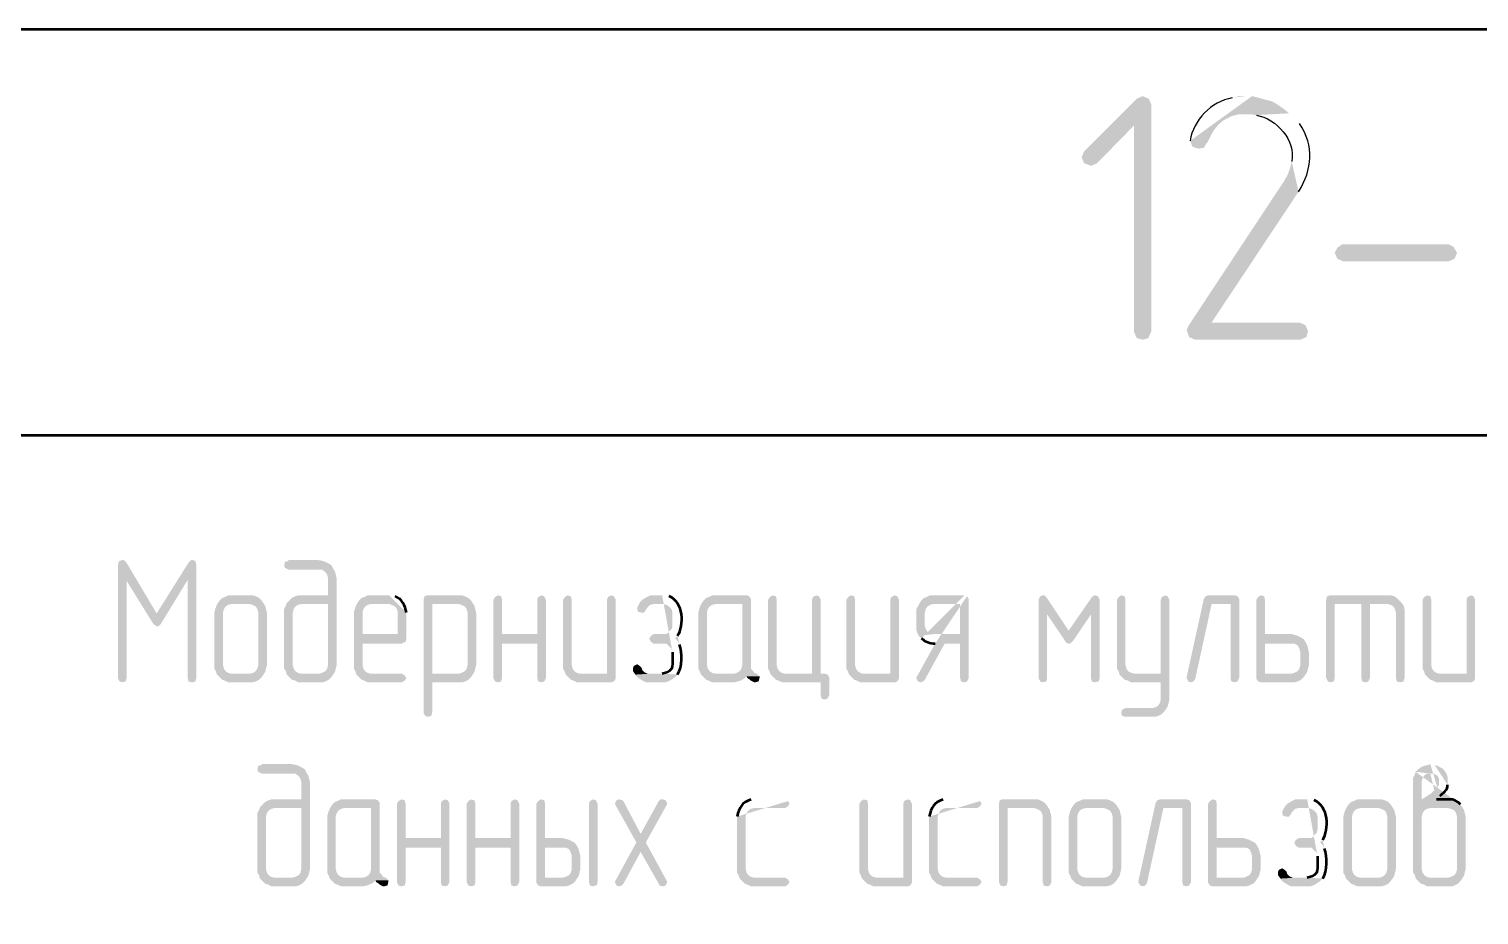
# Model space of a CAD drawing. Header units: millimetres. Extents: x -211 to 10565, y -2293 to 2244.
# Drawn here: x 5324.61 to 5360.24, y 43.22 to 65 of the extents above; entities that cross this region are included whole.
import ezdxf

# ---------------------------------------------------------------- set-up
doc = ezdxf.new("R2010")
doc.units = ezdxf.units.MM
doc.layers.add('PDF _Геометрия', color=7, linetype='Continuous')
doc.layers.add('PDF _Сплошная заливка', color=7, linetype='Continuous')

msp = doc.modelspace()

# ---------------------------------------------------------------- hatches: boundary and pattern name
at = {"layer": 'PDF _Сплошная заливка', "transparency": 33554559}
for points in [[(5351.98, 63.346), (5351.832, 63.282), (5350.541, 61.992), (5350.478, 61.844), (5350.541, 61.695), (5350.71, 61.632), (5350.858, 61.695), (5351.768, 62.626), (5352.192, 63.134), (5352.128, 63.282)], [(5352.192, 63.134), (5351.768, 62.626), (5351.768, 57.548), (5351.832, 57.4), (5351.98, 57.357), (5352.128, 57.4), (5352.128, 57.421), (5352.192, 57.569)], [(5359.492, 59.283), (5356.91, 59.283), (5356.762, 59.347), (5356.699, 59.495), (5356.762, 59.622), (5356.889, 59.706), (5359.492, 59.706), (5359.619, 59.643), (5359.703, 59.495), (5359.64, 59.347)], [(5326.905, 51.94), (5326.841, 51.919), (5326.82, 51.898), (5326.799, 51.813), (5327.011, 51.433), (5327.667, 50.375), (5327.751, 50.628), (5327.011, 51.877), (5326.947, 51.94)], [(5326.799, 51.813), (5326.799, 49.041), (5326.841, 48.957), (5326.905, 48.936), (5326.989, 48.957), (5327.011, 49.041), (5327.011, 51.433)], [(5328.64, 51.94), (5328.598, 51.94), (5328.534, 51.877), (5327.751, 50.628), (5327.667, 50.375), (5327.688, 50.353), (5327.751, 50.311), (5327.794, 50.311), (5327.857, 50.375), (5328.513, 51.454), (5328.725, 51.813), (5328.725, 51.835), (5328.703, 51.919)], [(5328.725, 51.813), (5328.513, 51.454), (5328.513, 49.041), (5328.534, 48.957), (5328.619, 48.936), (5328.703, 48.957), (5328.725, 49.041)], [(5331.729, 51.94), (5330.989, 51.94), (5330.989, 51.919), (5330.904, 51.898), (5330.883, 51.813), (5330.904, 51.75), (5330.989, 51.708), (5331.814, 51.708), (5331.899, 51.644), (5331.941, 51.581), (5331.962, 51.496), (5331.962, 51.073), (5331.222, 51.073), (5331.158, 51.052), (5331.073, 51.009), (5330.946, 50.882), (5331.962, 50.861), (5331.962, 49.359), (5331.941, 49.274), (5331.899, 49.211), (5331.814, 49.168), (5331.729, 49.147), (5331.306, 49.147), (5330.946, 49.126), (5331.073, 48.999), (5331.158, 48.978), (5331.222, 48.936), (5331.835, 48.936), (5331.899, 48.957), (5331.983, 48.999), (5332.047, 49.063), (5332.131, 49.19), (5332.174, 49.359), (5332.174, 51.496), (5332.131, 51.665), (5332.089, 51.729), (5332.047, 51.813), (5331.983, 51.856), (5331.899, 51.898), (5331.835, 51.919)], [(5330.037, 51.073), (5329.508, 51.073), (5329.423, 51.031), (5329.359, 51.009), (5329.296, 50.946), (5329.254, 50.882), (5330.037, 50.861), (5330.1, 50.84), (5330.185, 50.798), (5330.227, 50.734), (5330.248, 50.65), (5330.248, 49.359), (5330.227, 49.274), (5330.185, 49.211), (5330.121, 49.168), (5330.037, 49.147), (5329.592, 49.147), (5329.232, 49.126), (5329.359, 48.999), (5329.423, 48.978), (5329.508, 48.936), (5330.1, 48.936), (5330.185, 48.957), (5330.269, 48.999), (5330.333, 49.063), (5330.417, 49.19), (5330.46, 49.359), (5330.46, 50.65), (5330.417, 50.819), (5330.333, 50.946), (5330.269, 51.009), (5330.185, 51.052), (5330.121, 51.073)], [(5335.179, 51.073), (5334.396, 51.073), (5334.332, 51.052), (5334.311, 50.967), (5334.311, 48.174), (5334.353, 48.11), (5334.417, 48.089), (5334.501, 48.11), (5334.523, 48.195), (5334.523, 48.936), (5335.263, 48.936), (5335.327, 48.957), (5335.411, 48.999), (5335.475, 49.063), (5335.517, 49.126), (5334.523, 49.147), (5334.523, 50.861), (5335.179, 50.861), (5335.517, 50.882), (5335.475, 50.946), (5335.411, 51.009), (5335.327, 51.052), (5335.263, 51.073)], [(5336.131, 51.073), (5336.067, 51.031), (5336.025, 50.967), (5336.025, 49.041), (5336.067, 48.957), (5336.131, 48.936), (5336.215, 48.957), (5336.237, 49.041), (5336.237, 49.888), (5337.104, 49.888), (5336.237, 50.121), (5336.237, 50.967), (5336.215, 51.052)], [(5337.21, 51.073), (5337.125, 51.031), (5337.104, 50.967), (5337.104, 50.121), (5336.237, 50.121), (5337.104, 49.888), (5337.104, 49.041), (5337.125, 48.957), (5337.21, 48.936), (5337.273, 48.957), (5337.316, 49.041), (5337.316, 50.967), (5337.273, 51.052)], [(5337.845, 51.073), (5337.781, 51.031), (5337.739, 50.967), (5337.739, 49.274), (5337.781, 49.19), (5337.802, 49.126), (5338.162, 49.147), (5338.078, 49.168), (5338.014, 49.211), (5337.972, 49.274), (5337.951, 49.359), (5337.951, 50.967), (5337.929, 51.052)], [(5338.924, 51.073), (5338.839, 51.031), (5338.818, 50.967), (5338.818, 49.147), (5338.162, 49.147), (5337.802, 49.126), (5337.929, 48.999), (5337.993, 48.978), (5338.078, 48.936), (5338.945, 48.936), (5339.009, 48.978), (5339.03, 49.041), (5339.03, 50.967), (5338.987, 51.052)], [(5342.246, 51.073), (5341.4, 51.073), (5341.315, 51.031), (5341.252, 51.009), (5341.188, 50.946), (5341.146, 50.882), (5342.14, 50.861), (5342.14, 49.359), (5342.119, 49.274), (5342.077, 49.211), (5342.013, 49.168), (5341.929, 49.147), (5341.484, 49.147), (5342.5, 49.147), (5342.437, 49.168), (5342.394, 49.232), (5342.352, 49.274), (5342.352, 50.988), (5342.31, 51.052)], [(5342.881, 51.073), (5342.817, 51.031), (5342.775, 50.967), (5342.775, 49.274), (5342.817, 49.19), (5342.839, 49.126), (5342.966, 48.999), (5343.029, 48.978), (5343.114, 48.936), (5344.066, 48.936), (5344.066, 48.618), (5344.087, 48.534), (5344.172, 48.512), (5344.235, 48.534), (5344.278, 48.618), (5344.278, 49.063), (5344.235, 49.126), (5344.172, 49.147), (5343.198, 49.147), (5343.114, 49.168), (5343.05, 49.211), (5343.008, 49.274), (5342.987, 49.359), (5342.987, 50.967), (5342.966, 51.052)], [(5343.96, 51.073), (5343.875, 51.031), (5343.854, 50.967), (5343.854, 49.147), (5343.198, 49.147), (5344.066, 49.147), (5344.066, 50.967), (5344.024, 51.052)], [(5344.807, 51.073), (5344.743, 51.031), (5344.701, 50.967), (5344.701, 49.274), (5344.743, 49.19), (5344.764, 49.126), (5345.124, 49.147), (5345.039, 49.168), (5344.976, 49.211), (5344.934, 49.274), (5344.912, 49.359), (5344.912, 50.967), (5344.891, 51.052)], [(5345.886, 51.073), (5345.801, 51.031), (5345.78, 50.967), (5345.78, 49.147), (5345.124, 49.147), (5344.764, 49.126), (5344.891, 48.999), (5344.955, 48.978), (5345.039, 48.936), (5345.907, 48.936), (5345.97, 48.978), (5345.992, 49.041), (5345.992, 50.967), (5345.949, 51.052)], [(5349.525, 51.073), (5349.462, 51.052), (5349.42, 50.967), (5349.631, 50.607), (5350.075, 49.951), (5350.16, 50.205), (5349.61, 51.031), (5349.568, 51.073)], [(5349.42, 50.967), (5349.42, 49.041), (5349.462, 48.957), (5349.525, 48.936), (5349.61, 48.957), (5349.631, 49.041), (5349.631, 50.607)], [(5350.816, 51.073), (5350.795, 51.073), (5350.731, 51.031), (5350.16, 50.205), (5350.075, 49.951), (5350.097, 49.909), (5350.16, 49.888), (5350.202, 49.888), (5350.266, 49.951), (5350.71, 50.607), (5350.922, 50.967), (5350.88, 51.052)], [(5350.922, 50.967), (5350.71, 50.607), (5350.71, 49.041), (5350.731, 48.957), (5350.816, 48.936), (5350.88, 48.957), (5350.901, 48.957), (5350.922, 49.041)], [(5351.451, 51.073), (5351.387, 51.031), (5351.345, 50.967), (5351.345, 49.274), (5351.387, 49.211), (5351.409, 49.126), (5351.768, 49.147), (5351.705, 49.168), (5351.62, 49.211), (5351.578, 49.274), (5351.557, 49.359), (5351.557, 50.967), (5351.536, 51.052)], [(5352.53, 51.073), (5352.445, 51.031), (5352.424, 50.967), (5352.424, 49.147), (5351.768, 49.147), (5351.409, 49.126), (5351.536, 48.999), (5351.62, 48.978), (5351.684, 48.936), (5352.424, 48.936), (5352.424, 48.512), (5352.403, 48.428), (5352.361, 48.364), (5352.297, 48.322), (5352.213, 48.301), (5351.557, 48.301), (5351.472, 48.259), (5351.451, 48.195), (5351.472, 48.11), (5351.557, 48.089), (5352.297, 48.089), (5352.361, 48.11), (5352.445, 48.153), (5352.509, 48.216), (5352.594, 48.343), (5352.636, 48.512), (5352.636, 50.967), (5352.594, 51.052)], [(5354.244, 51.073), (5353.588, 51.073), (5353.525, 51.052), (5353.482, 50.988), (5353.059, 49.063), (5353.059, 49.041), (5353.101, 48.957), (5353.165, 48.936), (5353.228, 48.957), (5353.271, 49.02), (5353.673, 50.861), (5354.138, 50.861), (5354.35, 50.967), (5354.35, 50.988), (5354.308, 51.052)], [(5354.35, 50.967), (5354.138, 50.861), (5354.138, 49.041), (5354.159, 48.957), (5354.244, 48.936), (5354.308, 48.957), (5354.35, 49.041)], [(5354.879, 51.073), (5354.815, 51.031), (5354.773, 50.967), (5354.773, 49.02), (5354.815, 48.957), (5354.879, 48.936), (5355.704, 48.936), (5355.789, 48.957), (5355.873, 48.999), (5355.937, 49.063), (5355.979, 49.126), (5354.985, 49.147), (5354.985, 49.888), (5355.641, 49.888), (5355.979, 49.93), (5355.937, 49.994), (5355.873, 50.036), (5355.789, 50.078), (5355.725, 50.099), (5355.641, 50.121), (5354.985, 50.121), (5354.985, 50.967), (5354.964, 51.052)], [(5357.989, 51.073), (5356.572, 51.073), (5356.508, 51.052), (5356.487, 50.967), (5356.487, 49.041), (5356.529, 48.957), (5356.593, 48.936), (5356.678, 48.957), (5356.699, 49.041), (5356.699, 50.861), (5357.989, 50.861), (5358.349, 50.882), (5358.222, 51.009), (5358.159, 51.052), (5358.074, 51.073)], [(5358.963, 51.073), (5358.899, 51.031), (5358.857, 50.967), (5358.857, 49.274), (5358.899, 49.19), (5358.921, 49.126), (5359.28, 49.147), (5359.196, 49.168), (5359.132, 49.211), (5359.09, 49.274), (5359.069, 49.359), (5359.069, 50.967), (5359.048, 51.052)], [(5360.042, 51.073), (5359.957, 51.031), (5359.936, 50.967), (5359.936, 49.147), (5359.28, 49.147), (5358.921, 49.126), (5359.048, 48.999), (5359.111, 48.978), (5359.196, 48.936), (5360.063, 48.936), (5360.127, 48.978), (5360.148, 49.041), (5360.148, 50.967), (5360.106, 51.052)], [(5329.254, 50.882), (5329.211, 50.798), (5329.19, 50.734), (5329.169, 50.65), (5329.169, 49.274), (5329.211, 49.19), (5329.232, 49.126), (5329.592, 49.147), (5329.508, 49.168), (5329.444, 49.211), (5329.402, 49.274), (5329.381, 49.359), (5329.381, 50.65), (5329.402, 50.734), (5329.444, 50.798), (5329.508, 50.84), (5329.592, 50.861), (5330.037, 50.861)], [(5330.946, 50.882), (5330.925, 50.819), (5330.883, 50.734), (5330.883, 49.274), (5330.925, 49.211), (5330.946, 49.126), (5331.306, 49.147), (5331.222, 49.168), (5331.158, 49.211), (5331.116, 49.274), (5331.095, 49.359), (5331.095, 50.65), (5331.116, 50.734), (5331.158, 50.798), (5331.222, 50.84), (5331.306, 50.861), (5331.962, 50.861)], [(5332.682, 50.882), (5332.639, 50.798), (5332.618, 50.734), (5332.597, 50.65), (5332.597, 49.274), (5332.639, 49.19), (5332.66, 49.126), (5332.787, 48.999), (5332.851, 48.978), (5332.936, 48.936), (5333.782, 48.936), (5333.845, 48.978), (5333.888, 49.041), (5333.845, 49.105), (5333.782, 49.147), (5333.02, 49.147), (5332.936, 49.168), (5332.872, 49.211), (5332.83, 49.274), (5332.809, 49.359), (5332.809, 49.888), (5333.782, 49.888), (5333.803, 49.909), (5333.867, 49.93), (5333.888, 50.015), (5332.809, 50.121), (5332.809, 50.65), (5332.83, 50.734), (5332.872, 50.798), (5332.936, 50.84), (5333.02, 50.861), (5333.465, 50.861)], [(5335.517, 50.882), (5335.179, 50.861), (5335.242, 50.84), (5335.327, 50.798), (5335.369, 50.734), (5335.39, 50.65), (5335.39, 49.359), (5335.369, 49.274), (5335.327, 49.211), (5335.242, 49.168), (5335.179, 49.147), (5334.523, 49.147), (5335.517, 49.126), (5335.559, 49.19), (5335.602, 49.359), (5335.602, 50.65), (5335.559, 50.819)], [(5339.601, 50.861), (5339.559, 50.777), (5339.559, 50.734), (5339.58, 50.671), (5339.665, 50.65), (5339.728, 50.65), (5339.77, 50.713), (5339.792, 50.755), (5339.855, 50.819), (5339.876, 50.84), (5339.961, 50.861), (5340.172, 50.861)], [(5341.146, 50.882), (5341.103, 50.798), (5341.082, 50.734), (5341.061, 50.65), (5341.061, 49.274), (5341.103, 49.19), (5341.125, 49.126), (5341.252, 48.999), (5341.315, 48.978), (5341.4, 48.936), (5341.95, 48.936), (5342.035, 48.957), (5342.098, 48.978), (5342.183, 49.02), (5342.246, 49.084), (5342.564, 49.084), (5342.5, 49.147), (5341.484, 49.147), (5341.4, 49.168), (5341.336, 49.211), (5341.294, 49.274), (5341.273, 49.359), (5341.273, 50.65), (5341.294, 50.734), (5341.336, 50.798), (5341.4, 50.84), (5341.484, 50.861), (5342.14, 50.861)], [(5346.499, 50.882), (5346.457, 50.798), (5346.415, 50.734), (5346.415, 50.248), (5346.436, 50.163), (5346.478, 50.078), (5346.838, 50.121), (5346.753, 50.121), (5346.69, 50.184), (5346.648, 50.248), (5346.626, 50.332), (5346.626, 50.65), (5346.648, 50.734), (5346.69, 50.798), (5346.753, 50.84), (5346.838, 50.861), (5347.494, 50.861)], [(5357.566, 50.861), (5357.355, 50.861), (5357.355, 49.041), (5357.376, 48.957), (5357.46, 48.936), (5357.524, 48.957), (5357.566, 49.041)], [(5358.349, 50.882), (5357.989, 50.861), (5358.074, 50.84), (5358.138, 50.798), (5358.18, 50.734), (5358.201, 50.65), (5358.201, 49.041), (5358.222, 48.957), (5358.307, 48.936), (5358.392, 48.957), (5358.413, 49.041), (5358.413, 50.734), (5358.392, 50.819)], [(5346.88, 49.888), (5346.436, 49.084), (5346.415, 49.041), (5346.457, 48.957), (5346.521, 48.936), (5346.584, 48.957), (5346.626, 48.999), (5347.113, 49.888), (5347.494, 49.888)], [(5355.979, 49.93), (5355.641, 49.888), (5355.704, 49.888), (5355.789, 49.846), (5355.831, 49.761), (5355.852, 49.676), (5355.852, 49.359), (5355.831, 49.274), (5355.789, 49.211), (5355.704, 49.168), (5355.641, 49.147), (5354.985, 49.147), (5355.979, 49.126), (5356.022, 49.19), (5356.064, 49.359), (5356.064, 49.676), (5356.022, 49.846)], [(5339.559, 49.38), (5339.474, 49.338), (5339.453, 49.274), (5339.453, 49.211), (5339.516, 49.126), (5339.855, 49.147), (5339.813, 49.147), (5339.728, 49.19), (5339.686, 49.232), (5339.665, 49.295), (5339.622, 49.338)], [(5342.564, 49.084), (5342.246, 49.084), (5342.267, 49.041), (5342.331, 48.999), (5342.352, 48.978), (5342.437, 48.936), (5342.458, 48.936), (5342.542, 48.957), (5342.564, 49.041)], [(5331.073, 46.925), (5330.333, 46.925), (5330.333, 46.904), (5330.248, 46.883), (5330.227, 46.798), (5330.248, 46.735), (5330.333, 46.693), (5331.158, 46.693), (5331.243, 46.629), (5331.285, 46.566), (5331.306, 46.481), (5331.306, 46.058), (5330.566, 46.058), (5330.502, 46.037), (5330.417, 45.994), (5330.29, 45.867), (5331.306, 45.846), (5331.306, 44.344), (5331.285, 44.259), (5331.243, 44.196), (5331.158, 44.153), (5331.073, 44.132), (5330.65, 44.132), (5330.29, 44.111), (5330.417, 43.984), (5330.502, 43.963), (5330.566, 43.921), (5331.179, 43.921), (5331.243, 43.942), (5331.327, 43.984), (5331.391, 44.048), (5331.475, 44.175), (5331.518, 44.344), (5331.518, 46.481), (5331.475, 46.65), (5331.433, 46.714), (5331.391, 46.798), (5331.327, 46.841), (5331.243, 46.883), (5331.179, 46.904)], [(5333.126, 46.058), (5332.28, 46.058), (5332.195, 46.016), (5332.131, 45.994), (5332.068, 45.931), (5332.026, 45.867), (5333.02, 45.846), (5333.02, 44.344), (5332.999, 44.259), (5332.957, 44.196), (5332.893, 44.153), (5332.809, 44.132), (5332.364, 44.132), (5333.38, 44.132), (5333.316, 44.153), (5333.274, 44.217), (5333.232, 44.259), (5333.232, 45.973), (5333.189, 46.037)], [(5333.761, 46.058), (5333.697, 46.016), (5333.655, 45.952), (5333.655, 44.026), (5333.697, 43.942), (5333.761, 43.921), (5333.845, 43.942), (5333.867, 44.026), (5333.867, 44.873), (5334.734, 44.873), (5333.867, 45.106), (5333.867, 45.952), (5333.845, 46.037)], [(5334.84, 46.058), (5334.755, 46.016), (5334.734, 45.952), (5334.734, 45.106), (5333.867, 45.106), (5334.734, 44.873), (5334.734, 44.026), (5334.755, 43.942), (5334.84, 43.921), (5334.903, 43.942), (5334.946, 44.026), (5334.946, 45.952), (5334.903, 46.037)], [(5335.475, 46.058), (5335.411, 46.016), (5335.369, 45.952), (5335.369, 44.026), (5335.411, 43.942), (5335.475, 43.921), (5335.559, 43.942), (5335.581, 44.026), (5335.581, 44.873), (5336.448, 44.873), (5335.581, 45.106), (5335.581, 45.952), (5335.559, 46.037)], [(5336.554, 46.058), (5336.469, 46.016), (5336.448, 45.952), (5336.448, 45.106), (5335.581, 45.106), (5336.448, 44.873), (5336.448, 44.026), (5336.469, 43.942), (5336.554, 43.921), (5336.617, 43.942), (5336.66, 44.026), (5336.66, 45.952), (5336.617, 46.037)], [(5337.189, 46.058), (5337.125, 46.016), (5337.083, 45.952), (5337.083, 44.005), (5337.125, 43.942), (5337.189, 43.921), (5337.802, 43.921), (5337.887, 43.942), (5337.972, 43.984), (5338.035, 44.048), (5338.078, 44.111), (5337.295, 44.132), (5337.295, 44.873), (5337.718, 44.873), (5338.078, 44.915), (5338.035, 44.979), (5337.972, 45.021), (5337.887, 45.063), (5337.824, 45.084), (5337.718, 45.106), (5337.295, 45.106), (5337.295, 45.952), (5337.273, 46.037)], [(5338.48, 46.058), (5338.395, 46.016), (5338.374, 45.952), (5338.374, 44.026), (5338.395, 43.942), (5338.48, 43.921), (5338.543, 43.942), (5338.564, 43.942), (5338.585, 44.026), (5338.585, 45.952), (5338.543, 46.037)], [(5339.114, 46.058), (5339.051, 46.037), (5339.009, 45.952), (5339.03, 45.91), (5339.538, 45), (5339.643, 44.767), (5340.088, 43.984), (5340.109, 43.942), (5340.172, 43.921), (5340.194, 43.921), (5340.257, 43.942), (5340.299, 44.026), (5340.278, 44.069), (5339.77, 45), (5339.643, 45.211), (5339.22, 46.016), (5339.199, 46.037)], [(5340.194, 46.058), (5340.13, 46.058), (5340.088, 46.016), (5339.643, 45.211), (5339.77, 45), (5340.278, 45.91), (5340.299, 45.952), (5340.257, 46.037)], [(5345.124, 46.058), (5345.06, 46.016), (5345.018, 45.952), (5345.018, 44.259), (5345.06, 44.175), (5345.082, 44.111), (5345.441, 44.132), (5345.357, 44.153), (5345.293, 44.196), (5345.251, 44.259), (5345.23, 44.344), (5345.23, 45.952), (5345.209, 46.037)], [(5346.203, 46.058), (5346.118, 46.016), (5346.097, 45.952), (5346.097, 44.132), (5345.441, 44.132), (5345.082, 44.111), (5345.209, 43.984), (5345.272, 43.963), (5345.357, 43.921), (5346.224, 43.921), (5346.288, 43.963), (5346.309, 44.026), (5346.309, 45.952), (5346.267, 46.037)], [(5349.314, 46.058), (5348.531, 46.058), (5348.467, 46.037), (5348.446, 45.952), (5348.446, 44.026), (5348.488, 43.942), (5348.552, 43.921), (5348.637, 43.942), (5348.658, 44.026), (5348.658, 45.846), (5349.314, 45.846), (5349.652, 45.867), (5349.61, 45.931), (5349.546, 45.994), (5349.462, 46.037), (5349.398, 46.058)], [(5351.028, 46.058), (5350.499, 46.058), (5350.414, 46.016), (5350.351, 45.994), (5350.287, 45.931), (5350.245, 45.867), (5351.028, 45.846), (5351.091, 45.825), (5351.176, 45.783), (5351.218, 45.719), (5351.239, 45.635), (5351.239, 44.344), (5351.218, 44.259), (5351.176, 44.196), (5351.112, 44.153), (5351.028, 44.132), (5350.583, 44.132), (5350.224, 44.111), (5350.351, 43.984), (5350.414, 43.963), (5350.499, 43.921), (5351.091, 43.921), (5351.176, 43.942), (5351.26, 43.984), (5351.324, 44.048), (5351.409, 44.175), (5351.451, 44.344), (5351.451, 45.635), (5351.409, 45.804), (5351.324, 45.931), (5351.26, 45.994), (5351.176, 46.037), (5351.112, 46.058)], [(5353.059, 46.058), (5352.403, 46.058), (5352.34, 46.037), (5352.297, 45.973), (5351.874, 44.048), (5351.874, 44.026), (5351.916, 43.942), (5351.98, 43.921), (5352.043, 43.942), (5352.086, 44.005), (5352.488, 45.846), (5352.953, 45.846), (5353.165, 45.952), (5353.165, 45.973), (5353.123, 46.037)], [(5353.694, 46.058), (5353.63, 46.016), (5353.588, 45.952), (5353.588, 44.005), (5353.63, 43.942), (5353.694, 43.921), (5354.519, 43.921), (5354.604, 43.942), (5354.688, 43.984), (5354.752, 44.048), (5354.794, 44.111), (5353.8, 44.132), (5353.8, 44.873), (5354.456, 44.873), (5354.794, 44.915), (5354.752, 44.979), (5354.688, 45.021), (5354.604, 45.063), (5354.54, 45.084), (5354.456, 45.106), (5353.8, 45.106), (5353.8, 45.952), (5353.779, 46.037)], [(5357.778, 46.058), (5357.249, 46.058), (5357.164, 46.016), (5357.101, 45.994), (5357.037, 45.931), (5356.995, 45.867), (5357.778, 45.846), (5357.841, 45.825), (5357.926, 45.783), (5357.968, 45.719), (5357.989, 45.635), (5357.989, 44.344), (5357.968, 44.259), (5357.926, 44.196), (5357.863, 44.153), (5357.778, 44.132), (5357.334, 44.132), (5356.974, 44.111), (5357.101, 43.984), (5357.164, 43.963), (5357.249, 43.921), (5357.841, 43.921), (5357.926, 43.942), (5358.011, 43.984), (5358.074, 44.048), (5358.159, 44.175), (5358.201, 44.344), (5358.201, 45.635), (5358.159, 45.804), (5358.074, 45.931), (5358.011, 45.994), (5357.926, 46.037), (5357.863, 46.058)], [(5330.29, 45.867), (5330.269, 45.804), (5330.227, 45.719), (5330.227, 44.259), (5330.269, 44.196), (5330.29, 44.111), (5330.65, 44.132), (5330.566, 44.153), (5330.502, 44.196), (5330.46, 44.259), (5330.439, 44.344), (5330.439, 45.635), (5330.46, 45.719), (5330.502, 45.783), (5330.566, 45.825), (5330.65, 45.846), (5331.306, 45.846)], [(5332.026, 45.867), (5331.983, 45.783), (5331.962, 45.719), (5331.941, 45.635), (5331.941, 44.259), (5331.983, 44.175), (5332.004, 44.111), (5332.131, 43.984), (5332.195, 43.963), (5332.28, 43.921), (5332.83, 43.921), (5332.914, 43.942), (5332.978, 43.963), (5333.063, 44.005), (5333.126, 44.069), (5333.443, 44.069), (5333.38, 44.132), (5332.364, 44.132), (5332.28, 44.153), (5332.216, 44.196), (5332.174, 44.259), (5332.153, 44.344), (5332.153, 45.635), (5332.174, 45.719), (5332.216, 45.783), (5332.28, 45.825), (5332.364, 45.846), (5333.02, 45.846)], [(5349.652, 45.867), (5349.314, 45.846), (5349.377, 45.825), (5349.462, 45.783), (5349.504, 45.719), (5349.525, 45.635), (5349.525, 44.026), (5349.546, 43.942), (5349.631, 43.921), (5349.695, 43.942), (5349.737, 44.026), (5349.737, 45.635), (5349.695, 45.804)], [(5350.245, 45.867), (5350.202, 45.783), (5350.181, 45.719), (5350.16, 45.635), (5350.16, 44.259), (5350.202, 44.175), (5350.224, 44.111), (5350.583, 44.132), (5350.499, 44.153), (5350.435, 44.196), (5350.393, 44.259), (5350.372, 44.344), (5350.372, 45.635), (5350.393, 45.719), (5350.435, 45.783), (5350.499, 45.825), (5350.583, 45.846), (5351.028, 45.846)], [(5353.165, 45.952), (5352.953, 45.846), (5352.953, 44.026), (5352.974, 43.942), (5353.059, 43.921), (5353.123, 43.942), (5353.165, 44.026)], [(5355.45, 45.846), (5355.408, 45.762), (5355.408, 45.719), (5355.429, 45.656), (5355.514, 45.635), (5355.577, 45.635), (5355.62, 45.698), (5355.641, 45.74), (5355.725, 45.825), (5355.81, 45.846), (5356.022, 45.846)], [(5356.995, 45.867), (5356.953, 45.783), (5356.931, 45.719), (5356.91, 45.635), (5356.91, 44.259), (5356.953, 44.175), (5356.974, 44.111), (5357.334, 44.132), (5357.249, 44.153), (5357.185, 44.196), (5357.143, 44.259), (5357.122, 44.344), (5357.122, 45.635), (5357.143, 45.719), (5357.185, 45.783), (5357.249, 45.825), (5357.334, 45.846), (5357.778, 45.846)], [(5359.83, 45.867), (5359.471, 45.846), (5359.555, 45.825), (5359.64, 45.783), (5359.682, 45.719), (5359.703, 45.635), (5359.703, 44.344), (5359.682, 44.259), (5359.64, 44.196), (5359.555, 44.153), (5359.471, 44.132), (5359.048, 44.132), (5358.688, 44.111), (5358.815, 43.984), (5358.899, 43.963), (5358.963, 43.921), (5359.577, 43.921), (5359.64, 43.942), (5359.725, 43.984), (5359.788, 44.048), (5359.873, 44.175), (5359.915, 44.344), (5359.915, 45.635), (5359.873, 45.804)], [(5338.078, 44.915), (5337.718, 44.873), (5337.802, 44.873), (5337.887, 44.831), (5337.929, 44.746), (5337.951, 44.661), (5337.951, 44.344), (5337.929, 44.259), (5337.887, 44.196), (5337.802, 44.153), (5337.718, 44.132), (5337.295, 44.132), (5338.078, 44.111), (5338.12, 44.175), (5338.162, 44.344), (5338.162, 44.661), (5338.12, 44.831)], [(5339.538, 45), (5339.03, 44.069), (5339.009, 44.026), (5339.051, 43.942), (5339.114, 43.921), (5339.178, 43.942), (5339.22, 43.984), (5339.643, 44.767)], [(5354.794, 44.915), (5354.456, 44.873), (5354.519, 44.873), (5354.604, 44.831), (5354.646, 44.746), (5354.667, 44.661), (5354.667, 44.344), (5354.646, 44.259), (5354.604, 44.196), (5354.519, 44.153), (5354.456, 44.132), (5353.8, 44.132), (5354.794, 44.111), (5354.837, 44.175), (5354.879, 44.344), (5354.879, 44.661), (5354.837, 44.831)], [(5355.408, 44.365), (5355.323, 44.323), (5355.302, 44.259), (5355.302, 44.196), (5355.366, 44.111), (5355.704, 44.132), (5355.662, 44.132), (5355.577, 44.175), (5355.535, 44.217), (5355.514, 44.28), (5355.471, 44.323)], [(5333.443, 44.069), (5333.126, 44.069), (5333.147, 44.026), (5333.211, 43.984), (5333.232, 43.963), (5333.316, 43.921), (5333.338, 43.921), (5333.422, 43.942), (5333.443, 44.026)]]:
    msp.add_hatch(color=256, dxfattribs=at).paths.add_polyline_path(points)
h = msp.add_hatch(color=256, dxfattribs=at)
h.paths.add_polyline_path([(5354.498, 63.346), (5354.35, 63.346), (5354.181, 63.304)], flags=0)
h.paths.add_polyline_path([(5353.144, 62.246), (5353.207, 62.097), (5353.355, 62.055), (5353.482, 62.076), (5353.546, 62.182), (5353.567, 62.203), (5353.652, 62.373), (5353.736, 62.521), (5353.842, 62.648), (5353.969, 62.753), (5354.181, 62.859), (5354.35, 62.902), (5354.519, 62.902), (5355.577, 62.923), (5355.45, 63.028), (5355.302, 63.134), (5355.154, 63.219), (5354.985, 63.261), (5354.837, 63.304), (5354.667, 63.346)], flags=0)
h = msp.add_hatch(color=256, dxfattribs=at)
h.paths.add_polyline_path([(5355.577, 62.923), (5354.519, 62.902), (5354.604, 62.902), (5354.773, 62.88)], flags=0)
h.paths.add_polyline_path([(5355.641, 61.738), (5355.598, 61.568), (5355.535, 61.399), (5355.45, 61.251), (5353.101, 57.696), (5353.059, 57.59), (5353.123, 57.421), (5353.271, 57.357), (5355.852, 57.357), (5356, 57.421), (5356.043, 57.569), (5355.979, 57.717), (5355.831, 57.781), (5353.673, 57.781), (5355.81, 60.997)], flags=0)
h.paths.add_polyline_path([(5355.831, 62.669), (5355.725, 62.796)], flags=0)
h = msp.add_hatch(color=256, dxfattribs=at)
h.paths.add_polyline_path([(5333.465, 51.073), (5332.936, 51.073), (5332.851, 51.031), (5332.787, 51.009), (5332.724, 50.946), (5332.682, 50.882), (5333.465, 50.861), (5333.528, 50.84), (5333.613, 50.798), (5333.655, 50.734), (5333.676, 50.65), (5333.676, 50.121), (5332.809, 50.121), (5333.888, 50.015), (5333.888, 50.65)], flags=0)
h.paths.add_polyline_path([(5333.613, 51.052), (5333.549, 51.073)], flags=0)
h = msp.add_hatch(color=256, dxfattribs=at)
h.paths.add_polyline_path([(5340.172, 51.073), (5339.876, 51.073), (5339.792, 51.031), (5339.728, 50.988), (5339.707, 50.988), (5339.643, 50.925), (5339.601, 50.861), (5340.194, 50.861), (5340.278, 50.84), (5340.342, 50.798), (5340.405, 50.734), (5340.426, 50.65), (5340.426, 50.332), (5340.405, 50.248), (5340.342, 50.184), (5340.342, 50.163), (5340.257, 50.121), (5339.961, 50.121), (5339.897, 50.078), (5339.855, 50.015), (5339.897, 49.93), (5339.961, 49.888), (5340.278, 49.888), (5340.405, 49.761), (5340.426, 49.676)], flags=0)
h.paths.add_polyline_path([(5340.172, 49.147), (5339.855, 49.147), (5339.516, 49.126), (5339.559, 49.063), (5339.686, 48.978), (5339.77, 48.936), (5340.257, 48.936), (5340.363, 48.978), (5340.49, 49.063), (5340.553, 49.126)], flags=0)
h.paths.add_polyline_path([(5340.596, 49.867), (5340.553, 49.951), (5340.49, 50.015), (5340.553, 50.078)], flags=0)
h.paths.add_polyline_path([(5340.342, 51.052), (5340.257, 51.073)], flags=0)
h = msp.add_hatch(color=256, dxfattribs=at)
h.paths.add_polyline_path([(5347.6, 51.073), (5346.753, 51.073), (5346.669, 51.031), (5346.605, 51.009), (5346.542, 50.946), (5346.499, 50.882), (5347.494, 50.861), (5347.494, 50.121), (5346.838, 50.121), (5346.478, 50.078), (5346.542, 50.015)], flags=0)
h.paths.add_polyline_path([(5346.88, 49.888), (5347.494, 49.888), (5347.494, 49.041), (5347.515, 48.957), (5347.6, 48.936), (5347.663, 48.957), (5347.706, 49.041), (5347.706, 50.988), (5347.663, 51.052)], flags=0)
h = msp.add_hatch(color=256, dxfattribs=at)
h.paths.add_polyline_path([(5358.688, 46.735), (5358.667, 46.671), (5358.624, 46.587), (5358.624, 44.259), (5358.667, 44.196), (5358.688, 44.111), (5359.048, 44.132), (5358.963, 44.153), (5358.899, 44.196), (5358.857, 44.259), (5358.836, 44.344), (5358.836, 45.635), (5358.857, 45.719), (5358.899, 45.783), (5358.963, 45.825), (5359.048, 45.846), (5359.471, 45.846), (5359.83, 45.867), (5359.788, 45.931)], flags=0)
h.paths.add_polyline_path([(5359.196, 46.058), (5358.836, 46.058), (5358.836, 46.502), (5358.857, 46.587), (5358.899, 46.65), (5358.963, 46.693), (5359.048, 46.693)], flags=0)
h = msp.add_hatch(color=256, dxfattribs=at)
h.paths.add_polyline_path([(5359.048, 46.925), (5358.984, 46.904), (5358.899, 46.883), (5358.836, 46.862), (5358.751, 46.798), (5358.688, 46.735), (5359.048, 46.693), (5359.132, 46.693), (5359.196, 46.65), (5359.217, 46.65), (5359.259, 46.566), (5359.259, 46.418), (5359.217, 46.354), (5359.069, 46.206), (5359.005, 46.164), (5358.836, 46.058), (5359.196, 46.058), (5359.28, 46.142)], flags=0)
h.paths.add_polyline_path([(5359.471, 46.418), (5359.471, 46.608), (5359.45, 46.671), (5359.407, 46.756), (5359.344, 46.82), (5359.217, 46.883), (5359.153, 46.904)], flags=0)
h = msp.add_hatch(color=256, dxfattribs=at)
h.paths.add_polyline_path([(5343.198, 46.058), (5342.352, 46.058)], flags=0)
h.paths.add_polyline_path([(5342.013, 45.635), (5342.013, 44.259), (5342.056, 44.175), (5342.077, 44.111), (5342.204, 43.984), (5342.267, 43.963), (5342.352, 43.921), (5343.198, 43.921), (5343.262, 43.963), (5343.304, 44.026), (5343.262, 44.09), (5343.198, 44.132), (5342.437, 44.132), (5342.352, 44.153), (5342.288, 44.196), (5342.246, 44.259), (5342.225, 44.344), (5342.225, 45.635), (5342.246, 45.719), (5342.288, 45.783), (5342.352, 45.825), (5342.437, 45.846), (5343.198, 45.846), (5343.262, 45.889), (5343.304, 45.952), (5343.262, 46.016)], flags=0)
h = msp.add_hatch(color=256, dxfattribs=at)
h.paths.add_polyline_path([(5347.917, 46.058), (5347.071, 46.058)], flags=0)
h.paths.add_polyline_path([(5346.732, 45.635), (5346.732, 44.259), (5346.774, 44.175), (5346.796, 44.111), (5346.923, 43.984), (5346.986, 43.963), (5347.071, 43.921), (5347.917, 43.921), (5347.981, 43.963), (5348.023, 44.026), (5347.981, 44.09), (5347.917, 44.132), (5347.155, 44.132), (5347.071, 44.153), (5347.007, 44.196), (5346.965, 44.259), (5346.944, 44.344), (5346.944, 45.635), (5346.965, 45.719), (5347.007, 45.783), (5347.071, 45.825), (5347.155, 45.846), (5347.917, 45.846), (5347.981, 45.889), (5348.023, 45.952), (5347.981, 46.016)], flags=0)
h = msp.add_hatch(color=256, dxfattribs=at)
h.paths.add_polyline_path([(5356.022, 46.058), (5355.725, 46.058), (5355.641, 46.016), (5355.577, 45.973), (5355.556, 45.973), (5355.493, 45.91), (5355.45, 45.846), (5356.043, 45.846), (5356.127, 45.825), (5356.191, 45.783), (5356.254, 45.719), (5356.275, 45.635), (5356.275, 45.317), (5356.254, 45.233), (5356.191, 45.169), (5356.191, 45.148), (5356.106, 45.106), (5355.81, 45.106), (5355.746, 45.063), (5355.704, 45), (5355.746, 44.915), (5355.81, 44.873), (5356.127, 44.873), (5356.254, 44.746), (5356.275, 44.661)], flags=0)
h.paths.add_polyline_path([(5356.022, 44.132), (5355.704, 44.132), (5355.366, 44.111), (5355.408, 44.048), (5355.535, 43.963), (5355.62, 43.921), (5356.106, 43.921), (5356.212, 43.963), (5356.339, 44.048), (5356.402, 44.111)], flags=0)
h.paths.add_polyline_path([(5356.445, 44.852), (5356.402, 44.936), (5356.339, 45), (5356.402, 45.063)], flags=0)
h.paths.add_polyline_path([(5356.191, 46.037), (5356.106, 46.058)], flags=0)

# ---------------------------------------------------------------- linework, layer by layer
at = {"layer": 'PDF _Геометрия', "lineweight": 50}
msp.add_lwpolyline([(5255.277, 10.022), (5255.277, 64.996), (5440.219, 64.996), (5440.219, 10.022)], close=True, dxfattribs=at)
msp.add_lwpolyline([(5320.26, 55.009), (5440.219, 55.009)], dxfattribs=at)
at = {"layer": 'PDF _Геометрия', "lineweight": 25}
for points in [[(5354.181, 63.304), (5353.659, 63.212), (5353.225, 62.758), (5353.144, 62.246)], [(5354.773, 62.88), (5355.265, 62.784), (5355.754, 62.265), (5355.641, 61.738)], [(5355.81, 60.997), (5356.145, 61.55), (5356.215, 62.113), (5355.831, 62.669)]]:
    msp.add_open_spline(points, degree=3, dxfattribs=at)
at = {"layer": 'PDF _Геометрия', "lineweight": 50}
for points in [[(5333.888, 50.65), (5333.862, 50.812), (5333.779, 50.992), (5333.613, 51.052)], [(5340.553, 50.078), (5340.715, 50.336), (5340.706, 50.915), (5340.342, 51.052)], [(5346.542, 50.015), (5346.655, 49.928), (5346.734, 49.897), (5346.88, 49.888)], [(5340.426, 49.676), (5340.408, 49.361), (5340.515, 49.223), (5340.172, 49.147)], [(5340.553, 49.126), (5340.677, 49.325), (5340.675, 49.654), (5340.596, 49.867)], [(5359.28, 46.142), (5359.357, 46.217), (5359.489, 46.292), (5359.471, 46.418)], [(5342.352, 46.058), (5342.12, 45.976), (5342.072, 45.868), (5342.013, 45.635)], [(5347.071, 46.058), (5346.839, 45.976), (5346.791, 45.868), (5346.732, 45.635)], [(5356.402, 45.063), (5356.564, 45.321), (5356.555, 45.9), (5356.191, 46.037)], [(5359.788, 45.931), (5359.636, 46.131), (5359.407, 46.031), (5359.196, 46.058)], [(5356.275, 44.661), (5356.258, 44.346), (5356.364, 44.208), (5356.022, 44.132)], [(5356.402, 44.111), (5356.526, 44.31), (5356.524, 44.639), (5356.445, 44.852)]]:
    msp.add_open_spline(points, degree=3, dxfattribs=at)

doc.saveas('drawing.dxf')
